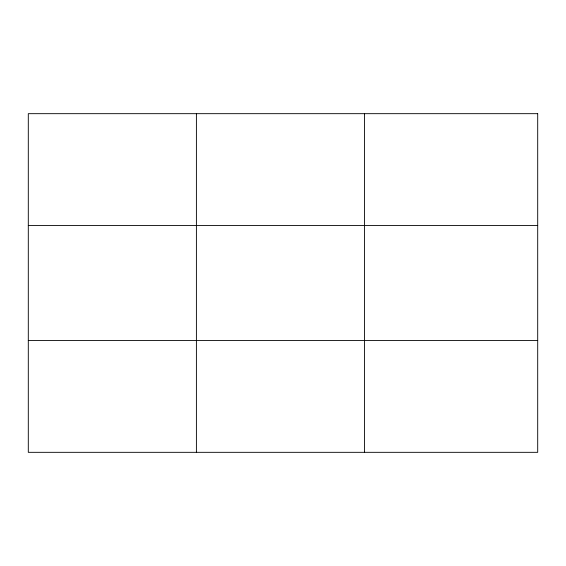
<?xml version="1.0" encoding="UTF-8"?>
<svg xmlns="http://www.w3.org/2000/svg" width="566" height="566" viewBox="0 0 566 566"><rect width="100%" height="100%" fill="white"/><g stroke="black" fill="none" stroke-linecap="round" stroke-linejoin="round"><path stroke-width="0.85" d="M196.402 113.674L196.402 452.326M364.504 113.674L364.504 452.326M28.3 225.431L537.7 225.431M28.3 340.569L537.7 340.569M537.7 113.674L537.7 452.326L28.3 452.326L28.3 113.674L537.7 113.674"/></g></svg>
